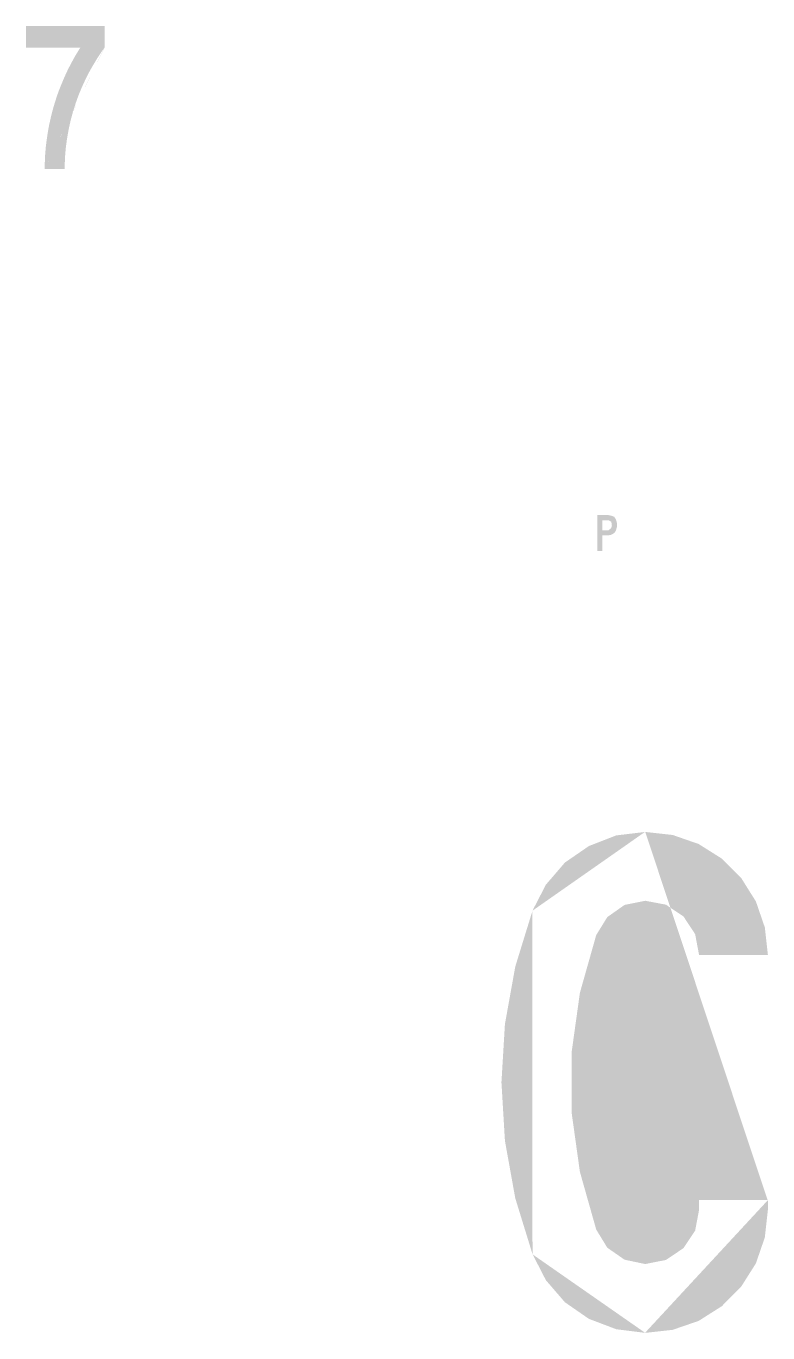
# Model space of a CAD drawing. Extents: x 112 to 979, y -1395 to 159.
# Drawn here: x 111.8 to 194.9, y -3.9 to 142.4 of the extents above; entities that cross this region are included whole.
import ezdxf

# ---------------------------------------------------------------- set-up
doc = ezdxf.new("R2010")
doc.units = 0
doc.header["$LTSCALE"] = 12
doc.header["$MEASUREMENT"] = 0
doc.linetypes.add('CENTERX2', pattern=[101.6, 63.5, -12.7, 12.7, -12.7])
doc.layers.add('GREEN', color=84, linetype='CONTINUOUS')
doc.layers.add('TBLK25', color=1, linetype='CONTINUOUS')

msp = doc.modelspace()

# ---------------------------------------------------------------- hatches: boundary and pattern name
at = {"layer": 'GREEN'}
h = msp.add_hatch(color=256, dxfattribs=at)
h.paths.add_polyline_path([(194.9, 9.82), (194.87, 9.82)], flags=16)
edge = h.paths.add_edge_path()
edge.add_line((187.19, 10.92), (194.9, 10.92))
edge.add_line((194.9, 10.92), (194.9, 9.82))
edge.add_line((194.56, 6.75), (194.9, 9.82))
edge.add_line((194.56, 6.75), (193.56, 3.84))
edge.add_line((193.56, 3.84), (191.91, 1.23))
edge.add_line((191.91, 1.23), (189.74, -0.96))
edge.add_line((189.74, -0.96), (187.14, -2.61))
edge.add_line((187.14, -2.61), (184.23, -3.61))
edge.add_line((184.23, -3.61), (181.16, -3.95))
edge.add_line((181.16, -3.95), (177.91, -3.54))
edge.add_line((177.91, -3.54), (174.85, -2.38))
edge.add_line((174.85, -2.38), (172.16, -0.52))
edge.add_line((172.16, -0.52), (170.03, 1.95))
edge.add_line((170.03, 1.95), (168.53, 4.87))
edge.add_line((168.53, 4.87), (166.6, 11.13))
edge.add_line((166.6, 11.13), (165.44, 17.57))
edge.add_line((165.44, 17.57), (165.05, 24.12))
edge.add_line((165.05, 24.12), (165.44, 30.64))
edge.add_line((165.44, 30.64), (166.6, 37.09))
edge.add_line((166.6, 37.09), (168.53, 43.35))
edge.add_line((168.53, 43.35), (170.03, 46.26))
edge.add_line((170.03, 46.26), (172.16, 48.74))
edge.add_line((172.16, 48.74), (174.85, 50.59))
edge.add_line((174.85, 50.59), (177.91, 51.78))
edge.add_line((177.91, 51.78), (181.16, 52.17))
edge.add_line((181.16, 52.17), (184.23, 51.83))
edge.add_line((184.23, 51.83), (187.14, 50.82))
edge.add_line((187.14, 50.82), (189.74, 49.18))
edge.add_line((189.74, 49.18), (191.91, 47.01))
edge.add_line((191.91, 47.01), (193.56, 44.38))
edge.add_line((193.56, 44.38), (194.56, 41.47))
edge.add_line((194.56, 41.47), (194.9, 38.4))
edge.add_line((194.9, 38.4), (187.19, 38.4))
edge.add_line((187.19, 38.4), (186.75, 40.72))
edge.add_line((186.75, 40.72), (185.44, 42.71))
edge.add_line((185.44, 42.71), (183.48, 44.02))
edge.add_line((183.48, 44.02), (181.16, 44.46))
edge.add_line((181.16, 44.46), (178.84, 43.99))
edge.add_line((178.84, 43.99), (176.91, 42.63))
edge.add_line((176.91, 42.63), (175.67, 40.62))
edge.add_line((175.67, 40.62), (173.84, 34.15))
edge.add_line((173.84, 34.15), (172.91, 27.47))
edge.add_line((172.91, 27.47), (172.91, 20.74))
edge.add_line((172.91, 20.74), (173.84, 14.09))
edge.add_line((173.84, 14.09), (175.67, 7.62))
edge.add_line((175.67, 7.62), (176.91, 5.59))
edge.add_line((176.91, 5.59), (178.84, 4.25))
edge.add_line((178.84, 4.25), (181.16, 3.76))
edge.add_line((181.16, 3.76), (183.48, 4.22))
edge.add_line((183.48, 4.22), (185.44, 5.54))
edge.add_line((185.44, 5.54), (186.75, 7.5))
edge.add_line((186.75, 7.5), (187.19, 9.82))
edge.add_line((187.19, 9.82), (187.19, 10.92))
edge = h.paths.add_edge_path(flags=16)
edge.add_line((194.9, 10.92), (194.87, 10.92))
edge.add_line((181.16, 52.17), (181.13, 52.17))
edge.add_line((168.53, 43.35), (168.5, 43.35))
edge.add_line((168.53, 4.87), (168.5, 4.87))
edge.add_line((181.16, -3.95), (181.13, -3.95))
at = {"layer": 'TBLK25', "linetype": 'CENTERX2'}
h = msp.add_hatch(color=256, dxfattribs=at)
h.paths.add_polyline_path([(116.11, 126.44), (116.1, 126.44)], flags=16)
edge = h.paths.add_edge_path()
edge.add_line((116.12, 126.91), (116.11, 126.44))
edge.add_line((113.87, 126.44), (116.11, 126.44))
edge.add_line((113.87, 126.44), (113.88, 126.94))
edge.add_line((113.88, 126.94), (113.9, 127.43))
edge.add_line((113.9, 127.43), (113.92, 127.93))
edge.add_line((113.92, 127.93), (113.96, 128.42))
edge.add_line((113.96, 128.42), (114, 128.92))
edge.add_line((114, 128.92), (114.06, 129.4))
edge.add_line((114.06, 129.4), (114.13, 129.9))
edge.add_line((114.13, 129.9), (114.2, 130.39))
edge.add_line((114.2, 130.39), (114.28, 130.87))
edge.add_line((114.28, 130.87), (114.37, 131.36))
edge.add_line((114.37, 131.36), (114.48, 131.84))
edge.add_line((114.48, 131.84), (114.59, 132.33))
edge.add_line((114.59, 132.33), (114.71, 132.81))
edge.add_line((114.71, 132.81), (114.84, 133.29))
edge.add_line((114.84, 133.29), (114.98, 133.76))
edge.add_line((114.98, 133.76), (115.13, 134.24))
edge.add_line((115.13, 134.24), (115.28, 134.71))
edge.add_line((115.28, 134.71), (115.45, 135.17))
edge.add_line((115.45, 135.17), (115.63, 135.63))
edge.add_line((115.63, 135.63), (115.82, 136.09))
edge.add_line((115.82, 136.09), (116.01, 136.55))
edge.add_line((116.01, 136.55), (116.21, 137))
edge.add_line((116.21, 137), (116.42, 137.45))
edge.add_line((116.42, 137.45), (116.64, 137.89))
edge.add_line((116.64, 137.89), (116.87, 138.33))
edge.add_line((116.87, 138.33), (117.11, 138.77))
edge.add_line((117.11, 138.77), (117.35, 139.2))
edge.add_line((117.35, 139.2), (117.61, 139.62))
edge.add_line((117.61, 139.62), (117.87, 140.04))
edge.add_line((117.87, 140.04), (111.8, 140.04))
edge.add_line((111.8, 140.04), (111.8, 142.44))
edge.add_line((111.8, 142.44), (120.59, 142.44))
edge.add_line((120.59, 142.44), (120.59, 140.04))
edge.add_line((120.59, 140.04), (120.31, 139.66))
edge.add_line((120.31, 139.66), (120.05, 139.27))
edge.add_line((120.05, 139.27), (119.79, 138.88))
edge.add_line((119.79, 138.88), (119.55, 138.48))
edge.add_line((119.55, 138.48), (119.31, 138.08))
edge.add_line((119.31, 138.08), (119.07, 137.67))
edge.add_line((119.07, 137.67), (118.84, 137.26))
edge.add_line((118.84, 137.26), (118.63, 136.84))
edge.add_line((118.63, 136.84), (118.42, 136.42))
edge.add_line((118.42, 136.42), (118.22, 135.99))
edge.add_line((118.22, 135.99), (118.03, 135.57))
edge.add_line((118.03, 135.57), (117.85, 135.14))
edge.add_line((117.85, 135.14), (117.67, 134.7))
edge.add_line((117.67, 134.7), (117.51, 134.26))
edge.add_line((117.51, 134.26), (117.35, 133.81))
edge.add_line((117.35, 133.81), (117.21, 133.37))
edge.add_line((117.21, 133.37), (117.07, 132.92))
edge.add_line((117.07, 132.92), (116.94, 132.47))
edge.add_line((116.94, 132.47), (116.82, 132.02))
edge.add_line((116.82, 132.02), (116.71, 131.56))
edge.add_line((116.71, 131.56), (116.61, 131.1))
edge.add_line((116.61, 131.1), (116.52, 130.64))
edge.add_line((116.52, 130.64), (116.44, 130.18))
edge.add_line((116.44, 130.18), (116.36, 129.72))
edge.add_line((116.36, 129.72), (116.3, 129.25))
edge.add_line((116.3, 129.25), (116.24, 128.79))
edge.add_line((116.24, 128.79), (116.2, 128.32))
edge.add_line((116.2, 128.32), (116.16, 127.85))
edge.add_line((116.16, 127.85), (116.14, 127.38))
edge.add_line((116.14, 127.38), (116.12, 126.91))
edge = h.paths.add_edge_path(flags=16)
edge.add_line((120.59, 140.04), (120.58, 140.04))
edge.add_line((113.87, 126.44), (113.87, 126.44))
h = msp.add_hatch(color=256, dxfattribs=at)
h.paths.add_polyline_path([(177.05, 87.09), (176.99, 87.09)], flags=0)
edge = h.paths.add_edge_path(flags=16)
edge.add_line((176.36, 85.97), (176.36, 87.09))
edge.add_line((176.36, 87.09), (177.05, 87.09))
edge.add_line((177.36, 86.91), (177.05, 87.09))
edge.add_line((177.36, 86.91), (177.42, 86.53))
edge.add_line((177.42, 86.53), (177.36, 86.22))
edge.add_line((177.36, 86.22), (177.05, 85.97))
edge.add_line((177.05, 85.97), (176.36, 85.97))
h.paths.add_polyline_path([(176.99, 87.66), (177.05, 87.66)], flags=16)
edge = h.paths.add_edge_path()
edge.add_line((176.36, 83.65), (175.79, 83.65))
edge.add_line((175.79, 83.65), (175.79, 87.66))
edge.add_line((175.79, 87.66), (177.05, 87.66))
edge.add_line((177.36, 87.6), (177.05, 87.66))
edge.add_line((177.36, 87.6), (177.68, 87.47))
edge.add_line((177.68, 87.47), (177.86, 87.22))
edge.add_line((177.86, 87.22), (177.99, 86.78))
edge.add_line((177.99, 86.78), (177.99, 86.34))
edge.add_line((177.99, 86.34), (177.86, 85.9))
edge.add_line((177.86, 85.9), (177.68, 85.65))
edge.add_line((177.68, 85.65), (177.36, 85.46))
edge.add_line((177.36, 85.46), (177.05, 85.4))
edge.add_line((177.05, 85.4), (176.36, 85.4))
edge.add_line((176.36, 85.4), (176.36, 83.65))

doc.saveas('drawing.dxf')
